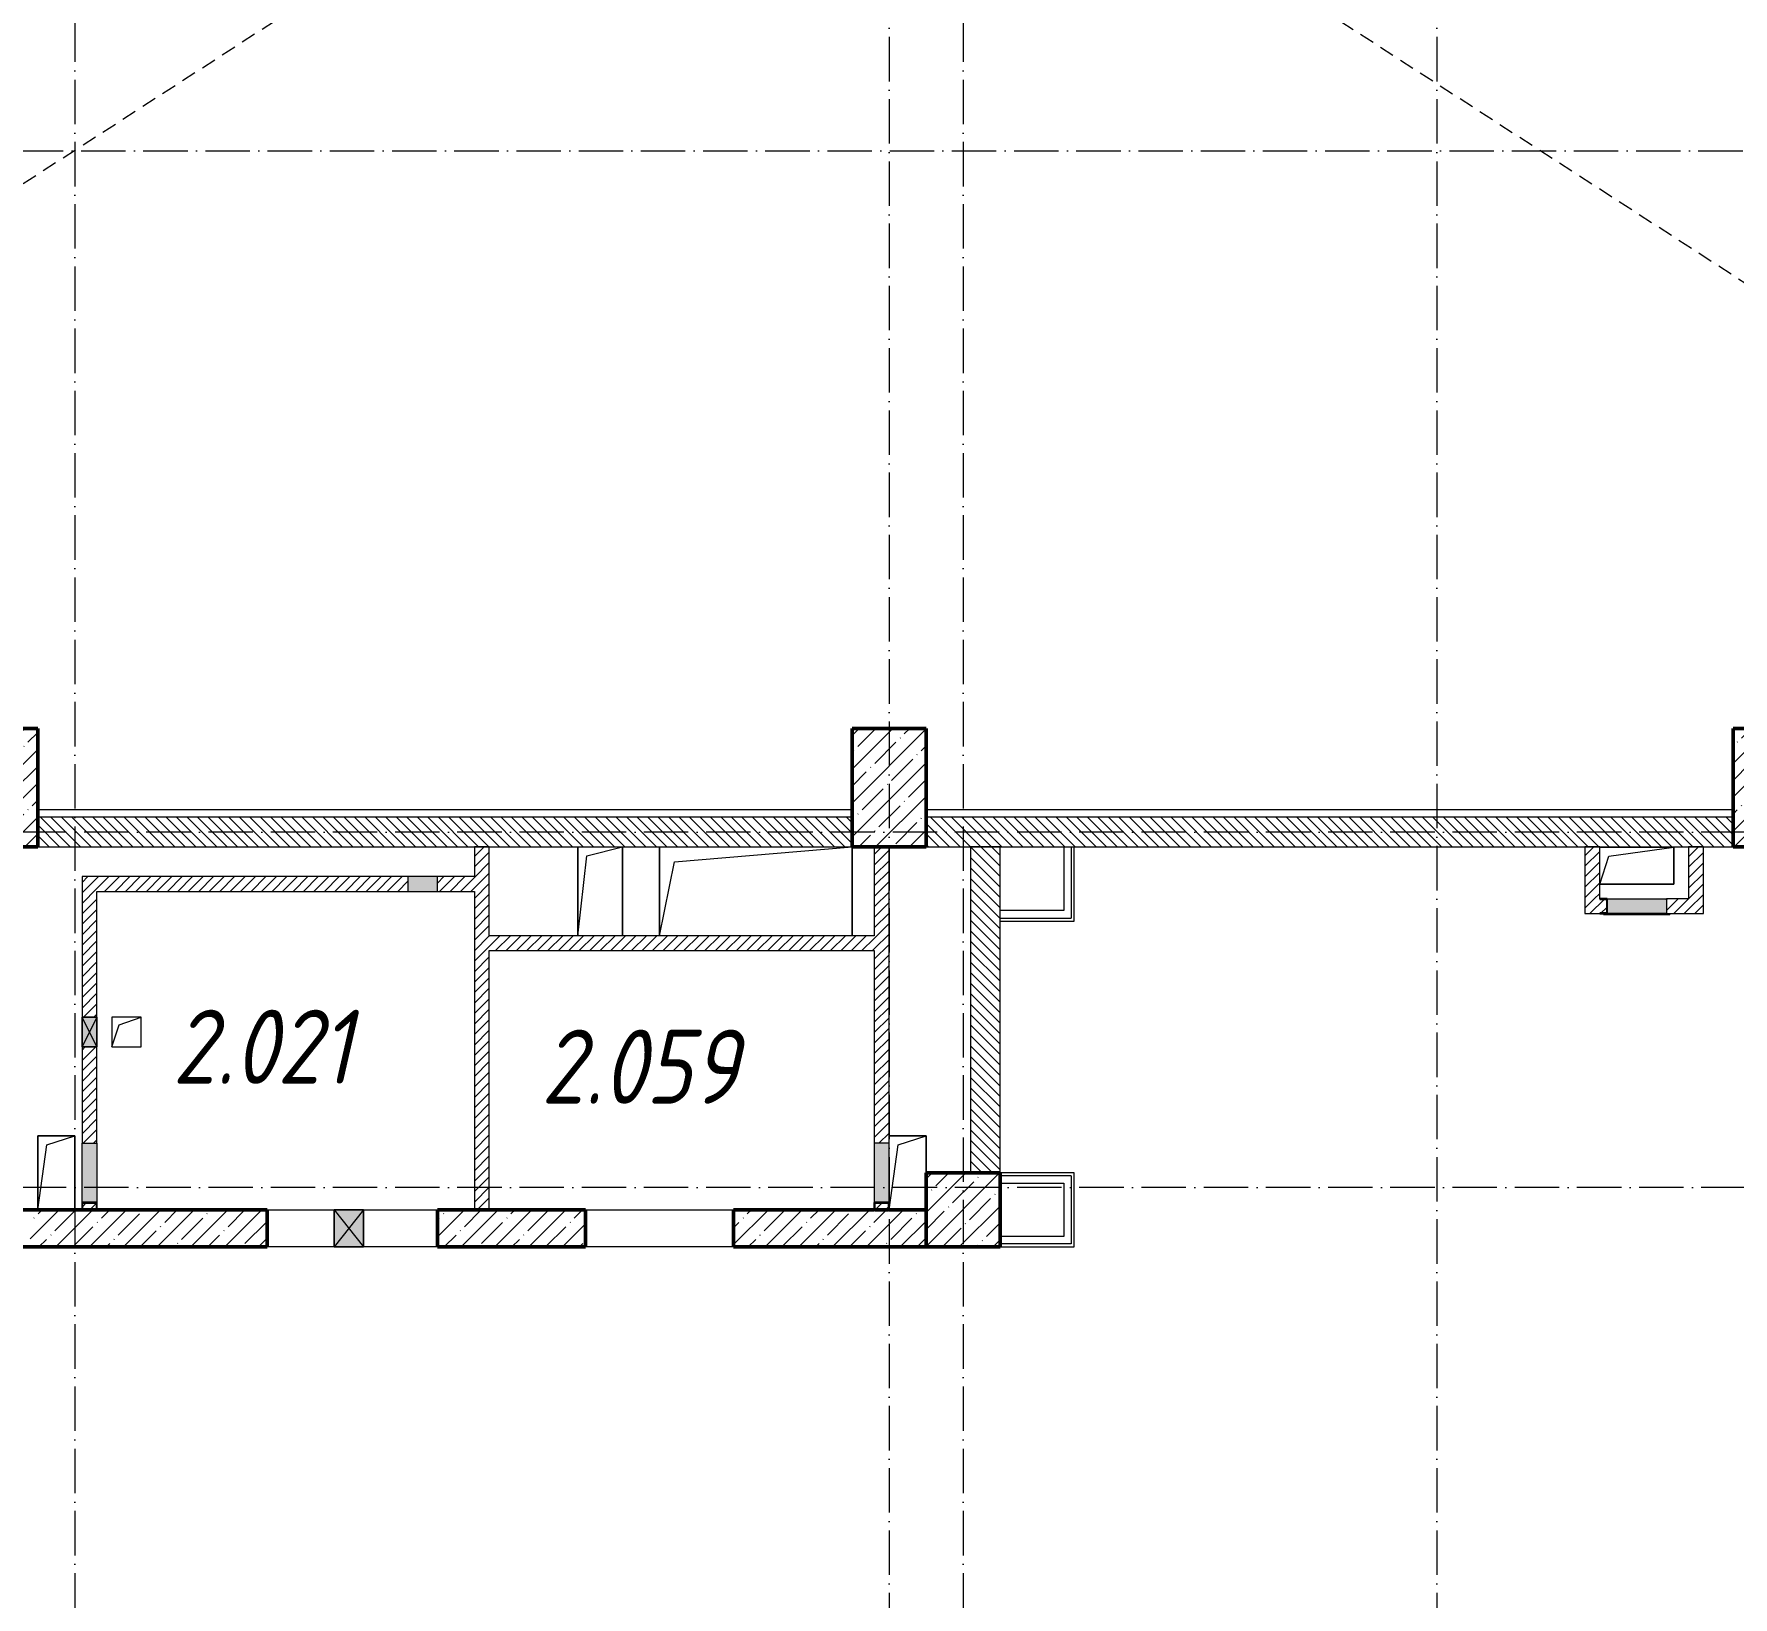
# Model space of a CAD drawing. Header units: millimetres. Extents: x -213536 to 1564669, y -45299 to 942238.
# Drawn here: x 601508 to 612983, y 636361 to 646913 of the extents above; entities that cross this region are included whole.
import ezdxf

# ---------------------------------------------------------------- set-up
doc = ezdxf.new("R2010")
doc.units = ezdxf.units.MM
doc.linetypes.add('200_ШТРИХ_ш1п0_6_', pattern=[160, 100, -60])
doc.linetypes.add('50_200_ШТРИХ_1Т_ш5_п1_п1_', pattern=[700, 500, -100, 0, -100])
for name, color, linetype, lineweight in [('3.1) ЖБ окна 1.2 м', 102, 'Continuous', 30), ('A-DETL-____-OTLN-3', 7, '200_ШТРИХ_ш1п0_6_', 9), ('A-DETL-GENF-OTLN', 7, 'Continuous', 9), ('A-FLOR-____-OTLN', 7, 'Continuous', 9), ('A-GENM-____-MCUT', 7, 'Continuous', 25), ('A-GENM-____-OTLN', 7, 'Continuous', 9), ('A-GENM-____-OTLN-1', 7, 'Continuous', 25), ('A-GLAZ-____-OTLN', 7, 'Continuous', 9), ('A-WALL-____-MCUT', 7, 'Continuous', 13), ('A-WALL-____-MCUT-2', 7, 'Continuous', 50), ('A-WALL-____-OTLN', 7, 'Continuous', 9), ('A-WALL-____-PATT-1', 7, 'Continuous', 9), ('A-WALL-FNSH-MCUT-1', 7, 'Continuous', 9), ('S-COLS-____-MCUT', 7, 'Continuous', 50), ('S-COLS-____-OTLN', 7, 'Continuous', 9), ('S-GRID-____-OTLN-1', 7, '50_200_ШТРИХ_1Т_ш5_п1_п1_', 9), ('Марки помещений', 7, 'Continuous', 9)]:
    doc.layers.add(name, color=color, linetype=linetype, lineweight=lineweight)
doc.layers.add('A-GLAZ-____-OTLN-1', color=7, linetype='Continuous', lineweight=9, true_color=0xc0c0c0)
doc.styles.add('ISOCPEUR_I_2', font='isocpeui.ttf', dxfattribs={"width": 0.85, "height": 2.3})
pattern_1 = [(45, (544282.637, 571544.04), (-35.35534, 35.35534), [])]
pattern_2 = [(135, (544282.637, 571544.04), (-35.35534, -35.35534), [])]

# ---------------------------------------------------------------- blocks, each defined once
blk = doc.blocks.new('BSC_Колонна _Прямоугольная - 500х500-V78-АР1_План отверстий 2 этажа в осях 1-64_Ю-ЯЯ')
at = {"layer": 'S-COLS-____-OTLN'}
h = blk.add_hatch(dxfattribs=at)
h.set_pattern_fill('FP_90', color=256, style=0, pattern_type=2)
h.set_pattern_definition([(45, (-63500, -67431.04), (-114.04925, 114.04925), []), (45, (-63385.95, -67431.04), (-114.04925, 114.04925), [201.613, -40.323, 3.353, -36.97])])
h.paths.add_polyline_path([(-250, -250), (250, -250), (250, 250), (-250, 250)], flags=0)
at = {"layer": 'S-COLS-____-MCUT'}
for p, q in [((250, 250), (-250, 250)), ((-250, 250), (-250, -250)), ((250, -250), (250, 250)), ((-250, -250), (250, -250))]:
    blk.add_line(p, q, dxfattribs=at)
blk = doc.blocks.new('BSC_Колонна _Прямоугольная - 500х800-V86-АР1_План отверстий 2 этажа в осях 1-64_Ю-ЯЯ')
at = {"layer": 'S-COLS-____-OTLN'}
h = blk.add_hatch(dxfattribs=at)
h.set_pattern_fill('FP_99', color=256, style=0, pattern_type=2)
h.set_pattern_definition([(225, (57000, 70281.04), (114.04925, -114.04925), []), (225, (56885.95, 70281.04), (114.04925, -114.04925), [201.613, -40.323, 3.353, -36.97])])
h.paths.add_polyline_path([(-250, 400), (-250, -400), (250, -400), (250, 400)], flags=0)
at = {"layer": 'S-COLS-____-MCUT'}
for p, q in [((250, 400), (-250, 400)), ((-250, 400), (-250, -400)), ((250, -400), (250, 400)), ((-250, -400), (250, -400))]:
    blk.add_line(p, q, dxfattribs=at)
blk = doc.blocks.new('BSC_Колонна _Прямоугольная - 500х800-V87-АР1_План отверстий 2 этажа в осях 1-64_Ю-ЯЯ')
at = {"layer": 'S-COLS-____-OTLN'}
h = blk.add_hatch(dxfattribs=at)
h.set_pattern_fill('FP_100', color=256, style=0, pattern_type=2)
h.set_pattern_definition([(225, (63000, 70281.04), (114.04925, -114.04925), []), (225, (62885.95, 70281.04), (114.04925, -114.04925), [201.613, -40.323, 3.353, -36.97])])
h.paths.add_polyline_path([(-250, 400), (-250, -400), (250, -400), (250, 400)], flags=0)
at = {"layer": 'S-COLS-____-MCUT'}
for p, q in [((250, 400), (-250, 400)), ((-250, 400), (-250, -400)), ((250, -400), (250, 400)), ((-250, -400), (250, -400))]:
    blk.add_line(p, q, dxfattribs=at)
blk = doc.blocks.new('BSC_Колонна _Прямоугольная - 500х800-V88-АР1_План отверстий 2 этажа в осях 1-64_Ю-ЯЯ')
at = {"layer": 'S-COLS-____-OTLN'}
h = blk.add_hatch(dxfattribs=at)
h.set_pattern_fill('FP_101', color=256, style=0, pattern_type=2)
h.set_pattern_definition([(225, (68950, 70281.04), (114.04925, -114.04925), []), (225, (68835.95, 70281.04), (114.04925, -114.04925), [201.613, -40.323, 3.353, -36.97])])
h.paths.add_polyline_path([(250, 400), (-250, 400), (-250, -400), (250, -400)], flags=0)
at = {"layer": 'S-COLS-____-MCUT'}
for p, q in [((250, 400), (-250, 400)), ((-250, 400), (-250, -400)), ((250, -400), (250, 400)), ((-250, -400), (250, -400))]:
    blk.add_line(p, q, dxfattribs=at)
blk = doc.blocks.new('AR_Отверстие Ниша - Лючок-32404098-АР1_План отверстий 2 этажа в осях 1-64_Ю-ЯЯ')
at = {"layer": 'A-GLAZ-____-OTLN'}
blk.add_hatch(color=256, dxfattribs=at).paths.add_polyline_path([(200, -50), (200, 50), (-200, 50), (-200, -50)], flags=0)
for p, q in [((200, 50), (-200, 50)), ((-200, 50), (-200, -50)), ((-200, -50), (200, -50))]:
    blk.add_line(p, q, dxfattribs=at)
blk = doc.blocks.new('AR_Отверстие Ниша - Лючок-32404066-АР1_План отверстий 2 этажа в осях 1-64_Ю-ЯЯ')
at = {"layer": 'A-GLAZ-____-OTLN'}
blk.add_hatch(color=256, dxfattribs=at).paths.add_polyline_path([(200, -50), (200, 50), (-200, 50), (-200, -50)], flags=0)
for p, q in [((-200, 50), (200, 50)), ((-200, -50), (-200, 50)), ((200, -50), (-200, -50))]:
    blk.add_line(p, q, dxfattribs=at)
blk = doc.blocks.new('AR_Отверстие Ниша - Лючок-32403922-АР1_План отверстий 2 этажа в осях 1-64_Ю-ЯЯ')
at = {"layer": 'A-GLAZ-____-OTLN'}
blk.add_hatch(color=256, dxfattribs=at).paths.add_polyline_path([(-200, 50), (-200, -50), (200, -50), (200, 50)], flags=0)
for p, q in [((-200, 50), (200, 50)), ((-200, -50), (-200, 50)), ((200, -50), (-200, -50))]:
    blk.add_line(p, q, dxfattribs=at)
blk = doc.blocks.new('Л_Общий_Лючок - Лючок-29741325-АР1_План отверстий 2 этажа в осях 1-64_Ю-ЯЯ')
at = {"layer": 'A-GLAZ-____-OTLN-1'}
blk.add_hatch(color=256, dxfattribs=at).paths.add_polyline_path([(-3, -6), (424, -6), (424, 0), (-24, 0), (-24, -6)], flags=0)
at = {"layer": 'A-GLAZ-____-OTLN'}
for p, q in [((-24, 0), (-24, -6)), ((424, 0), (424, -6)), ((-24, -6), (424, -6))]:
    blk.add_line(p, q, dxfattribs=at)
blk = doc.blocks.new('AR_Отверстие Ниша - Лючок-32404042-АР1_План отверстий 2 этажа в осях 1-64_Ю-ЯЯ')
at = {"layer": 'A-GLAZ-____-OTLN'}
blk.add_hatch(color=256, dxfattribs=at).paths.add_polyline_path([(100, -50), (100, 50), (-100, 50), (-100, -50)], flags=0)
for p, q in [((100, 50), (-100, 50)), ((-100, 50), (-100, -50)), ((100, -50), (100, 50)), ((-100, -50), (100, -50))]:
    blk.add_line(p, q, dxfattribs=at)
blk = doc.blocks.new('154_Фахверк_СКБ_Швеллер - Тип_100_3960_зеркало-29769493-АР1_План отверстий 2 этажа в осях 1-64_Ю-ЯЯ')
at = {"layer": 'A-GENM-____-MCUT'}
for p, q in [((175, 50), (125, 50)), ((125, 50), (125, -50)), ((128, 47), (175, 47)), ((128, -47), (128, 47)), ((175, 47), (175, 50)), ((125, -50), (175, -50)), ((175, -47), (128, -47)), ((175, -50), (175, -47))]:
    blk.add_line(p, q, dxfattribs=at)
blk = doc.blocks.new('AR_Отверстие прямоугольное _в стене_ - AR_Отверстие прямоугольное _в стене__ВК-32402728-АР1_План отверстий 2 этажа в осях 1-64_Ю-ЯЯ')
at = {"layer": 'A-GLAZ-____-OTLN'}
blk.add_hatch(color=256, dxfattribs=at).paths.add_polyline_path([(100, 50), (-100, 50), (-100, -50), (100, -50)], flags=0)
at = {"layer": 'A-DETL-GENF-OTLN'}
for p, q in [((-100, -50), (-100, 50)), ((-100, 50), (100, 50)), ((100, 50), (-100, -50)), ((-100, 50), (100, -50)), ((100, 50), (-100, 50)), ((-100, 50), (-100, -50)), ((100, 50), (100, -50)), ((100, -50), (100, 50)), ((100, -50), (-100, -50)), ((-100, -50), (100, -50))]:
    blk.add_line(p, q, dxfattribs=at)
blk = doc.blocks.new('AR_Отверстие прямоугольное _в плите_ - AR_Отверстие прямоугольное _в плите_-30459229-АР1_План отверстий 2 этажа в осях 1-64_Ю-ЯЯ')
at = {"layer": 'A-GENM-____-OTLN'}
for p, q in [((125, 250), (-125, 250)), ((-125, 250), (-125, -250)), ((-63, 188), (125, 250)), ((125, -250), (125, 250)), ((-125, -250), (-63, 188))]:
    blk.add_line(p, q, dxfattribs=at)
blk = doc.blocks.new('AR_Отверстие прямоугольное _в плите_ - AR_Отверстие прямоугольное _в плите_-30459207-АР1_План отверстий 2 этажа в осях 1-64_Ю-ЯЯ')
at = {"layer": 'A-GENM-____-OTLN'}
for p, q in [((100, 100), (-100, 100)), ((-100, 100), (-100, -100)), ((-100, -100), (-50, 50)), ((-50, 50), (100, 100)), ((100, -100), (100, 100)), ((-100, -100), (100, -100))]:
    blk.add_line(p, q, dxfattribs=at)
blk = doc.blocks.new('AR_Отверстие прямоугольное _в плите_ - AR_Отверстие прямоугольное _в плите_-V162-АР1_План отверстий 2 этажа в осях 1-64_Ю-ЯЯ')
at = {"layer": 'A-GENM-____-OTLN'}
for p, q in [((125, 250), (-125, 250)), ((-63, 188), (125, 250)), ((125, 0), (125, 250)), ((-125, -250), (-63, 188))]:
    blk.add_line(p, q, dxfattribs=at)
blk = doc.blocks.new('AR_Отверстие прямоугольное _в плите_ - AR_Отверстие прямоугольное _в плите_-V163-АР1_План отверстий 2 этажа в осях 1-64_Ю-ЯЯ')
at = {"layer": 'A-GENM-____-OTLN'}
for p, q in [((250, 125), (-250, 125)), ((-188, 63), (250, 125)), ((250, -125), (250, 125)), ((-250, -125), (-188, 63)), ((-250, -125), (250, -125))]:
    blk.add_line(p, q, dxfattribs=at)
blk = doc.blocks.new('AR_Отверстие прямоугольное _в плите_ - AR_Отверстие прямоугольное _в плите_-30552610-АР1_План отверстий 2 этажа в осях 1-64_Ю-ЯЯ')
at = {"layer": 'A-GENM-____-OTLN'}
for p, q in [((-150, 300), (-150, -300)), ((-150, -300), (-90, 240)), ((-90, 240), (150, 300)), ((150, -300), (150, 300))]:
    blk.add_line(p, q, dxfattribs=at)
blk = doc.blocks.new('AR_Отверстие прямоугольное _в стене__БезПР - AR_Отверстие прямоугольное _в стене__БезПР-30578456-АР1_План отверстий 2 этажа в осях 1-64_Ю-ЯЯ')
at = {"layer": 'A-GLAZ-____-OTLN-1'}
blk.add_hatch(color=256, dxfattribs=at).paths.add_polyline_path([(100, -125), (100, 125), (-100, 125), (-100, -125)], flags=0)
at = {"layer": 'A-DETL-GENF-OTLN'}
for p, q in [((-100, -125), (-100, 125)), ((-100, 125), (100, 125)), ((100, 125), (-100, -125)), ((-100, 125), (100, -125)), ((100, 125), (-100, 125)), ((-100, 125), (-100, -125)), ((100, 125), (100, -125)), ((100, -125), (100, 125)), ((100, -125), (-100, -125)), ((-100, -125), (100, -125))]:
    blk.add_line(p, q, dxfattribs=at)
at = {"layer": 'A-GLAZ-____-OTLN'}
blk.add_line((100, 125), (-100, 125), dxfattribs=at)
blk = doc.blocks.new('AR_Отверстие прямоугольное _в плите_ - AR_Отверстие прямоугольное _в плите_-30552510-АР1_План отверстий 2 этажа в осях 1-64_Ю-ЯЯ')
at = {"layer": 'A-GENM-____-OTLN'}
for p, q in [((-650, 300), (-650, -300)), ((-550, 200), (650, 300)), ((650, -300), (650, 300)), ((-650, -300), (-550, 200))]:
    blk.add_line(p, q, dxfattribs=at)
blk = doc.blocks.new('2этаж')
at = {"layer": 'S-GRID-____-OTLN-1', "color": 251, "ltscale": 0.6, "true_color": 0x636466}
for p, q in [((47408.3, 549908.8), (47408.3, 511907.5)), ((51108.3, 549908.8), (51108.3, 511907.5)), ((41908.3, 549620.5), (41908.3, 512048.6)), ((47908.3, 549620.5), (47908.3, 512048.6)), ((18845.8, 533597), (88482.7, 533597)), ((88482.7, 528997), (33650.4, 528997)), ((88482.7, 526597), (-20260.4, 526597))]:
    blk.add_line(p, q, dxfattribs=at)

msp = doc.modelspace()

# ---------------------------------------------------------------- hatches: boundary and pattern name
at = {"layer": 'A-WALL-____-PATT-1'}
h = msp.add_hatch(dxfattribs=at)
h.set_pattern_fill('FP_6', color=256, style=0, pattern_type=2)
h.set_pattern_definition(pattern_2)
h.paths.add_polyline_path([(607032.6, 641425.1), (607032.6, 641625.1), (601532.6, 641625.1), (601532.6, 641425.1), (606130, 641425.1)], flags=0)
h = msp.add_hatch(dxfattribs=at)
h.set_pattern_fill('FP_6', color=256, style=0, pattern_type=2)
h.set_pattern_definition(pattern_2)
h.paths.add_polyline_path([(612982.6, 641425.1), (612982.6, 641625.1), (607532.6, 641625.1), (607532.6, 641425.1), (611432.5, 641425.1)], flags=0)
h = msp.add_hatch(dxfattribs=at)
h.set_pattern_fill('FP_5', color=256, style=0, pattern_type=2)
h.set_pattern_definition(pattern_1)
h.paths.add_polyline_path([(604582.6, 638975.1), (604582.6, 641425.1), (604482.6, 641425.1), (604482.6, 638975.1)], flags=0)
h = msp.add_hatch(dxfattribs=at)
h.set_pattern_fill('FP_5', color=256, style=0, pattern_type=2)
h.set_pattern_definition(pattern_1)
h.paths.add_polyline_path([(607185.6, 638975.1), (607279.6, 638975.1), (607279.6, 639022.1), (607185.6, 639022.1)], flags=0)
h.paths.add_polyline_path([(607282.6, 639425.1), (607282.6, 641425.1), (607182.6, 641425.1), (607182.6, 639425.1), (607256.9, 639425.1)], flags=0)
h = msp.add_hatch(dxfattribs=at)
h.set_pattern_fill('FP_6', color=256, style=0, pattern_type=2)
h.set_pattern_definition(pattern_2)
h.paths.add_polyline_path([(607832.6, 639225.1), (608032.6, 639225.1), (608032.6, 641425.1), (607832.6, 641425.1)], flags=0)
h = msp.add_hatch(dxfattribs=at)
h.set_pattern_fill('FP_5', color=256, style=0, pattern_type=2)
h.set_pattern_definition(pattern_1)
h.paths.add_polyline_path([(612082.6, 641075.1), (612082.6, 641425.1), (611982.6, 641425.1), (611982.6, 641075.1)], flags=0)
h = msp.add_hatch(dxfattribs=at)
h.set_pattern_fill('FP_5', color=256, style=0, pattern_type=2)
h.set_pattern_definition(pattern_1)
h.paths.add_polyline_path([(612782.6, 640975.1), (612782.6, 641425.1), (612682.6, 641425.1), (612682.6, 640975.1)], flags=0)
h = msp.add_hatch(dxfattribs=at)
h.set_pattern_fill('FP_5', color=256, style=0, pattern_type=2)
h.set_pattern_definition(pattern_1)
h.paths.add_polyline_path([(601835.6, 638975.1), (601929.6, 638975.1), (601929.6, 639022.1), (601835.6, 639022.1)], flags=0)
h.paths.add_polyline_path([(601832.6, 639425.1), (601932.6, 639425.1), (601932.6, 640075.1), (601832.6, 640075.1), (601832.6, 640069.5)], flags=0)
h.paths.add_polyline_path([(601832.6, 640275.1), (601932.6, 640275.1), (601932.6, 641225.1), (601832.6, 641225.1)], flags=0)
h = msp.add_hatch(dxfattribs=at)
h.set_pattern_fill('FP_5', color=256, style=0, pattern_type=2)
h.set_pattern_definition(pattern_1)
h.paths.add_polyline_path([(601932.6, 641125.1), (604032.6, 641125.1), (604032.6, 641225.1), (601932.6, 641225.1)], flags=0)
h.paths.add_polyline_path([(604482.6, 641125.1), (604482.6, 641225.1), (604232.6, 641225.1), (604232.6, 641125.1), (604362.5, 641125.1)], flags=0)
h = msp.add_hatch(dxfattribs=at)
h.set_pattern_fill('FP_5', color=256, style=0, pattern_type=2)
h.set_pattern_definition(pattern_1)
h.paths.add_polyline_path([(612082.6, 640975.1), (612082.6, 640978.1), (612129.6, 640978.1), (612129.6, 641072.1), (612082.6, 641072.1), (612082.6, 641075.1), (611982.6, 641075.1), (611982.6, 640975.1)], flags=0)
h.paths.add_polyline_path([(612682.6, 640975.1), (612682.6, 641075.1), (612532.6, 641075.1), (612532.6, 640975.1)], flags=0)
h = msp.add_hatch(dxfattribs=at)
h.set_pattern_fill('FP_5', color=256, style=0, pattern_type=2)
h.set_pattern_definition(pattern_1)
h.paths.add_polyline_path([(604582.6, 640725.1), (607182.6, 640725.1), (607182.6, 640825.1), (604582.6, 640825.1)], flags=0)
h = msp.add_hatch(dxfattribs=at)
h.set_pattern_fill('FP_13', color=256, style=0, pattern_type=2)
h.set_pattern_definition([(45, (544282.64, 571544.04), (-114.04925, 114.04925), []), (45, (544396.69, 571544.04), (-114.04925, 114.04925), [201.612, -40.322, 3.353, -36.97])])
h.paths.add_polyline_path([(607532.6, 638725.1), (607532.6, 638975.1), (606232.6, 638975.1), (606232.6, 638725.1), (607282.6, 638725.1)], flags=0)
h.paths.add_polyline_path([(605232.6, 638725.1), (605232.6, 638975.1), (604232.6, 638975.1), (604232.6, 638725.1), (604362.5, 638725.1)], flags=0)
h.paths.add_polyline_path([(601832.6, 638725.1), (603082.6, 638725.1), (603082.6, 638975.1), (601482.6, 638975.1), (601482.6, 638725.1)], flags=0)

# ---------------------------------------------------------------- linework, layer by layer
at = {"layer": 'A-DETL-____-OTLN-3'}
for p, q in [((595282.6, 656725.1), (618182.6, 641925.1)), ((618182.6, 656725.1), (595282.6, 641925.1))]:
    msp.add_line(p, q, dxfattribs=at)
at = {"layer": 'A-FLOR-____-OTLN'}
for p, q in [((607032.6, 641675.1), (601532.6, 641675.1)), ((612982.6, 641675.1), (607532.6, 641675.1)), ((605181.3, 640825.1), (605181.3, 641425.1)), ((605481.3, 641425.1), (605481.3, 640825.1)), ((605732.6, 640825.1), (605732.6, 641425.1)), ((607032.6, 641425.1), (607032.6, 640825.1)), ((612082.6, 641424.7), (612582.6, 641424.7)), ((612582.6, 641424.7), (612582.6, 641174.7)), ((612582.6, 641174.7), (612082.6, 641174.7)), ((601532.6, 639475.1), (601782.6, 639475.1)), ((601532.6, 638975.1), (601532.6, 639475.1)), ((601782.6, 639475.1), (601782.6, 638975.1)), ((607282.6, 639475.1), (607532.6, 639475.1)), ((607532.6, 639475.1), (607532.6, 639225.1))]:
    msp.add_line(p, q, dxfattribs=at)
at = {"layer": 'A-WALL-____-MCUT'}
for p, q in [((607032.6, 641625.1), (601532.6, 641625.1)), ((612982.6, 641625.1), (607532.6, 641625.1)), ((601532.6, 641425.1), (607032.6, 641425.1)), ((607532.6, 641425.1), (612982.6, 641425.1)), ((608032.6, 641425.1), (607832.6, 641425.1)), ((607832.6, 641425.1), (607832.6, 639225.1)), ((608032.6, 639225.1), (608032.6, 641425.1)), ((608462.6, 641425.1), (608462.6, 640995.1)), ((608512.6, 641425.1), (608512.6, 640945.1)), ((608462.6, 640995.1), (608032.6, 640995.1)), ((608032.6, 640945.1), (608512.6, 640945.1)), ((608512.6, 639205.1), (608032.6, 639205.1)), ((608512.6, 639205.1), (608512.6, 638745.1)), ((608032.6, 639155.1), (608462.6, 639155.1)), ((608462.6, 639155.1), (608462.6, 638795.1)), ((608462.6, 638795.1), (608032.6, 638795.1)), ((608512.6, 638745.1), (608032.6, 638745.1))]:
    msp.add_line(p, q, dxfattribs=at)
at = {"layer": 'A-WALL-____-MCUT-2'}
for p, q in [((601832.6, 638975.1), (600032.6, 638975.1)), ((601929.6, 638975.1), (601835.6, 638975.1)), ((603082.6, 638975.1), (601932.6, 638975.1)), ((603082.6, 638725.1), (603082.6, 638975.1)), ((605232.6, 638975.1), (604232.6, 638975.1)), ((604232.6, 638975.1), (604232.6, 638725.1)), ((605232.6, 638725.1), (605232.6, 638975.1)), ((607182.6, 638975.1), (606232.6, 638975.1)), ((606232.6, 638975.1), (606232.6, 638725.1)), ((607279.6, 638975.1), (607185.6, 638975.1)), ((607532.6, 638975.1), (607282.6, 638975.1)), ((598582.6, 638725.1), (603082.6, 638725.1)), ((604232.6, 638725.1), (605232.6, 638725.1)), ((606232.6, 638725.1), (607532.6, 638725.1))]:
    msp.add_line(p, q, dxfattribs=at)
at = {"layer": 'A-WALL-____-OTLN'}
for p, q in [((603082.6, 638975.1), (603534, 638975.1)), ((603734, 638975.1), (604232.6, 638975.1)), ((605232.6, 638975.1), (606232.6, 638975.1)), ((603534, 638725.1), (603082.6, 638725.1)), ((604232.6, 638725.1), (603734, 638725.1)), ((606232.6, 638725.1), (605232.6, 638725.1))]:
    msp.add_line(p, q, dxfattribs=at)
at = {"layer": 'A-WALL-FNSH-MCUT-1'}
for p, q in [((604482.6, 641425.1), (604482.6, 641225.1)), ((604582.6, 641425.1), (604482.6, 641425.1)), ((604582.6, 640825.1), (604582.6, 641425.1)), ((607182.6, 641425.1), (607182.6, 640825.1)), ((607282.6, 639425.1), (607282.6, 641425.1)), ((608532.6, 640925.1), (608532.6, 641425.1)), ((612082.6, 641425.1), (611982.6, 641425.1)), ((611982.6, 641425.1), (611982.6, 640975.1)), ((612082.6, 641075.1), (612082.6, 641425.1)), ((612682.6, 641425.1), (612682.6, 641075.1)), ((612782.6, 641425.1), (612682.6, 641425.1)), ((612782.6, 640975.1), (612782.6, 641425.1)), ((601832.6, 641225.1), (601832.6, 640275.1)), ((604032.6, 641225.1), (601832.6, 641225.1)), ((604482.6, 641225.1), (604232.6, 641225.1)), ((601932.6, 640275.1), (601932.6, 641125.1)), ((601932.6, 641125.1), (604032.6, 641125.1)), ((604232.6, 641125.1), (604482.6, 641125.1)), ((604482.6, 641125.1), (604482.6, 638975.1)), ((612682.6, 641075.1), (612532.6, 641075.1)), ((608032.6, 640925.1), (608532.6, 640925.1)), ((611982.6, 640975.1), (612082.6, 640975.1)), ((612532.6, 640975.1), (612782.6, 640975.1)), ((607182.6, 640825.1), (604582.6, 640825.1)), ((604582.6, 638975.1), (604582.6, 640725.1)), ((604582.6, 640725.1), (607182.6, 640725.1)), ((607182.6, 640725.1), (607182.6, 639425.1)), ((601832.6, 640075.1), (601832.6, 639425.1)), ((601932.6, 639425.1), (601932.6, 640075.1)), ((608532.6, 639225.1), (608032.6, 639225.1)), ((608532.6, 638725.1), (608532.6, 639225.1)), ((608032.6, 638725.1), (608532.6, 638725.1))]:
    msp.add_line(p, q, dxfattribs=at)

# ---------------------------------------------------------------- block references
at = {"layer": '3.1) ЖБ окна 1.2 м'}
msp.add_blockref('2этаж', (559874.3, 112528.1), dxfattribs=at)
at = {"layer": 'A-GENM-____-OTLN'}
for name, p in [('AR_Отверстие прямоугольное _в плите_ - AR_Отверстие прямоугольное _в плите_-30552610-АР1_План отверстий 2 этажа в осях 1-64_Ю-ЯЯ', (605331.3, 641125.1)), ('AR_Отверстие прямоугольное _в плите_ - AR_Отверстие прямоугольное _в плите_-30552510-АР1_План отверстий 2 этажа в осях 1-64_Ю-ЯЯ', (606382.6, 641125.1)), ('AR_Отверстие прямоугольное _в плите_ - AR_Отверстие прямоугольное _в плите_-V163-АР1_План отверстий 2 этажа в осях 1-64_Ю-ЯЯ', (612332.6, 641299.7)), ('AR_Отверстие прямоугольное _в плите_ - AR_Отверстие прямоугольное _в плите_-30459207-АР1_План отверстий 2 этажа в осях 1-64_Ю-ЯЯ', (602132.6, 640175.1)), ('AR_Отверстие прямоугольное _в плите_ - AR_Отверстие прямоугольное _в плите_-30459229-АР1_План отверстий 2 этажа в осях 1-64_Ю-ЯЯ', (601657.6, 639225.1)), ('AR_Отверстие прямоугольное _в плите_ - AR_Отверстие прямоугольное _в плите_-V162-АР1_План отверстий 2 этажа в осях 1-64_Ю-ЯЯ', (607407.6, 639225.1))]:
    msp.add_blockref(name, p, dxfattribs=at)
at = {"layer": 'A-GENM-____-OTLN-1'}
for p, rotation in [((612257.6, 641025.1), 180), ((601882.6, 639150.1), 270), ((607232.6, 639150.1), 270)]:
    msp.add_blockref('154_Фахверк_СКБ_Швеллер - Тип_100_3960_зеркало-29769493-АР1_План отверстий 2 этажа в осях 1-64_Ю-ЯЯ', p, dxfattribs=dict(at, rotation=rotation))
at = {"layer": 'A-GLAZ-____-OTLN'}
for name, p in [('AR_Отверстие Ниша - Лючок-32404042-АР1_План отверстий 2 этажа в осях 1-64_Ю-ЯЯ', (604132.6, 641175.1)), ('Л_Общий_Лючок - Лючок-29741325-АР1_План отверстий 2 этажа в осях 1-64_Ю-ЯЯ', (612132.6, 640975.1)), ('AR_Отверстие прямоугольное _в стене__БезПР - AR_Отверстие прямоугольное _в стене__БезПР-30578456-АР1_План отверстий 2 этажа в осях 1-64_Ю-ЯЯ', (603634, 638850.1))]:
    msp.add_blockref(name, p, dxfattribs=at)
for name, p, rotation in [('AR_Отверстие Ниша - Лючок-32403922-АР1_План отверстий 2 этажа в осях 1-64_Ю-ЯЯ', (612332.6, 641025.1), 180), ('AR_Отверстие прямоугольное _в стене_ - AR_Отверстие прямоугольное _в стене__ВК-32402728-АР1_План отверстий 2 этажа в осях 1-64_Ю-ЯЯ', (601882.6, 640175.1), 270), ('AR_Отверстие Ниша - Лючок-32404066-АР1_План отверстий 2 этажа в осях 1-64_Ю-ЯЯ', (601882.6, 639225.1), 270), ('AR_Отверстие Ниша - Лючок-32404098-АР1_План отверстий 2 этажа в осях 1-64_Ю-ЯЯ', (607232.6, 639225.1), 270)]:
    msp.add_blockref(name, p, dxfattribs=dict(at, rotation=rotation))
at = {"layer": 'S-COLS-____-OTLN', "rotation": 180}
for name, p in [('BSC_Колонна _Прямоугольная - 500х800-V86-АР1_План отверстий 2 этажа в осях 1-64_Ю-ЯЯ', (601282.6, 641825.1)), ('BSC_Колонна _Прямоугольная - 500х800-V87-АР1_План отверстий 2 этажа в осях 1-64_Ю-ЯЯ', (607282.6, 641825.1)), ('BSC_Колонна _Прямоугольная - 500х800-V88-АР1_План отверстий 2 этажа в осях 1-64_Ю-ЯЯ', (613232.6, 641825.1))]:
    msp.add_blockref(name, p, dxfattribs=at)
at = {"layer": 'S-COLS-____-OTLN'}
msp.add_blockref('BSC_Колонна _Прямоугольная - 500х500-V78-АР1_План отверстий 2 этажа в осях 1-64_Ю-ЯЯ', (607782.6, 638975.1), dxfattribs=at)

# ---------------------------------------------------------------- texts
at = {"layer": 'Марки помещений', "char_height": 500, "attachment_point": 1, "style": 'ISOCPEUR_I_2'}
for s, insert, width in [('2.021', (602442.8, 640326.2), 737.552), ('2.059', (604932.2, 640191.9), 785.654)]:
    msp.add_mtext(s, dxfattribs=dict(at, insert=insert, width=width))

doc.saveas('drawing.dxf')
